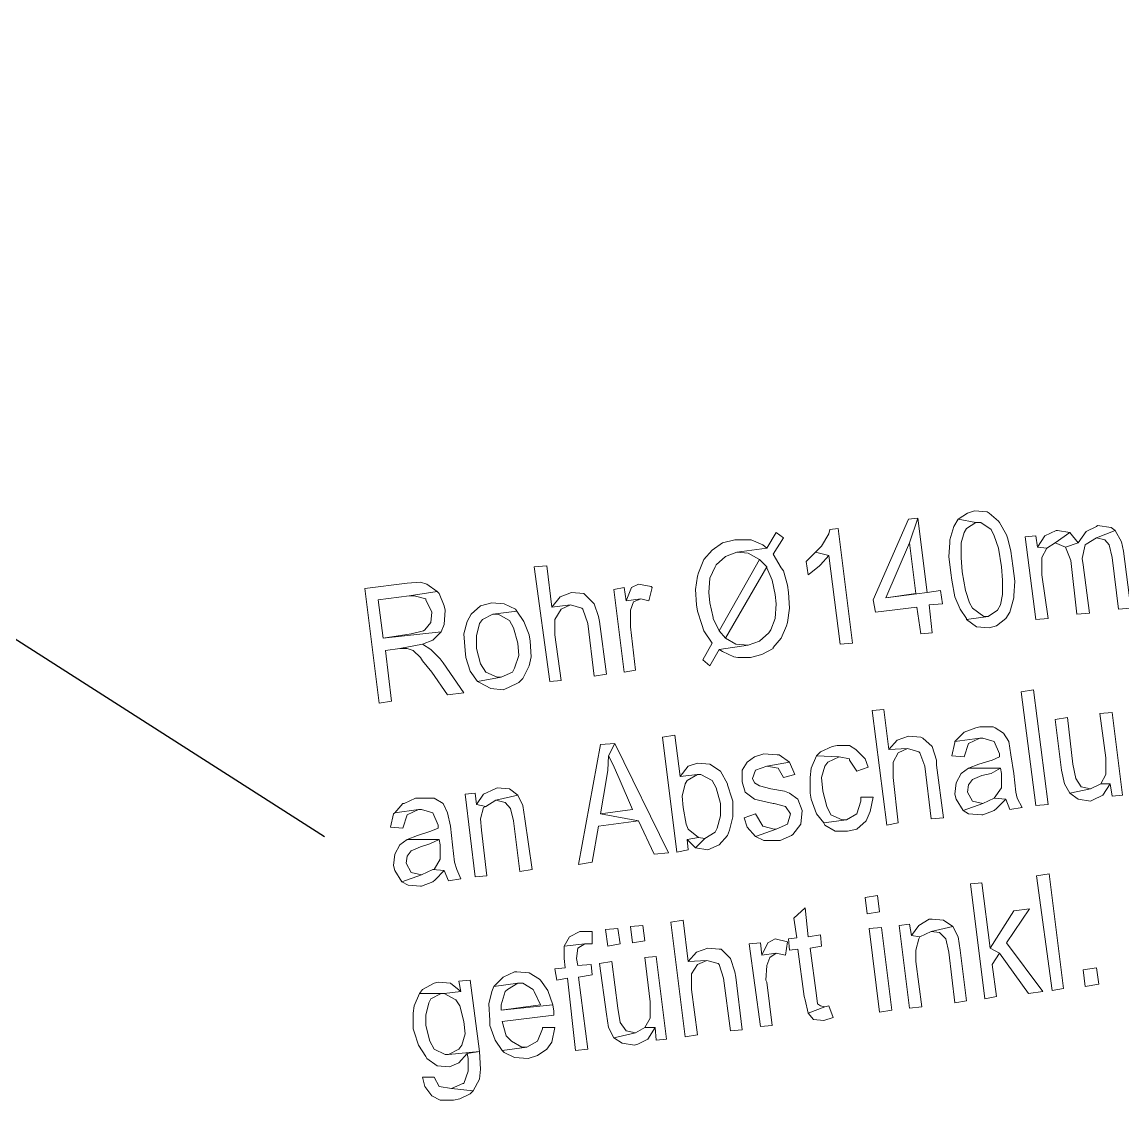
# Model space of a CAD drawing. Header units: metres. Extents: x 2713732.4 to 2713757.2, y 1226081.6 to 1226111.3.
# Drawn here: x 2713752.007 to 2713753.164, y 1226104.958 to 1226106.091 of the extents above; entities that cross this region are included whole.
import ezdxf

# ---------------------------------------------------------------- set-up
doc = ezdxf.new("R2010")
doc.units = ezdxf.units.M
doc.layers.add('einlagen_boden_erstes_og', color=7, linetype='Continuous', true_color=0x000000)

msp = doc.modelspace()

# ---------------------------------------------------------------- linework, layer by layer
at = {"layer": 'einlagen_boden_erstes_og', "color": 7, "linetype": 'Continuous', "lineweight": 25, "extrusion": (0.000477202, 0.001815, 0.999998)}
msp.add_line((2713750.9857, 1226106.091, -0.1907), (2713752.325, 1226105.2349, -0.1898), dxfattribs=at)
at = {"layer": 'einlagen_boden_erstes_og', "color": 7, "lineweight": 0}
for points in [[(2713753.0082, 1226105.5771), (2713753.0006, 1226105.5749), (2713752.9908, 1226105.5684), (2713753.0093, 1226105.5651), (2713753.0147, 1226105.5651), (2713753.0256, 1226105.5575), (2713753.0288, 1226105.551), (2713753.0332, 1226105.538), (2713753.0364, 1226105.5184), (2713753.0375, 1226105.5043), (2713753.0375, 1226105.4891), (2713753.0353, 1226105.4783), (2713753.0321, 1226105.4728), (2713753.0223, 1226105.4663), (2713752.9995, 1226105.463), (2713753.0103, 1226105.4554), (2713753.0234, 1226105.4544), (2713753.031, 1226105.4565), (2713753.0408, 1226105.4641), (2713753.0451, 1226105.4706), (2713753.0494, 1226105.4859), (2713753.0494, 1226105.488), (2713753.0505, 1226105.5032), (2713753.0484, 1226105.5195), (2713753.0462, 1226105.5347), (2713753.0429, 1226105.5478), (2713753.0418, 1226105.5521), (2713753.0342, 1226105.5651), (2713753.0332, 1226105.5662), (2713753.0234, 1226105.5749), (2713753.0212, 1226105.576)], [(2713752.9484, 1226105.5695), (2713752.9387, 1226105.5684), (2713752.9017, 1226105.4837), (2713752.9039, 1226105.4706), (2713752.9473, 1226105.4761), (2713752.9517, 1226105.4478), (2713752.9636, 1226105.4489), (2713752.9604, 1226105.4783), (2713752.9745, 1226105.4793), (2713752.9723, 1226105.4935), (2713752.9582, 1226105.4913), (2713752.9148, 1226105.4859), (2713752.9397, 1226105.5434)], [(2713752.9484, 1226105.5695), (2713752.9397, 1226105.5434), (2713752.9463, 1226105.4902), (2713752.9148, 1226105.4859), (2713752.9582, 1226105.4913)], [(2713752.9908, 1226105.5684), (2713752.9864, 1226105.5608), (2713752.9821, 1226105.5467), (2713752.9821, 1226105.5434), (2713752.981, 1226105.5293), (2713752.9832, 1226105.5119), (2713752.9843, 1226105.5043), (2713752.9875, 1226105.4869), (2713752.993, 1226105.4739), (2713752.9995, 1226105.4641), (2713752.9995, 1226105.463), (2713753.0223, 1226105.4663), (2713753.0179, 1226105.4663), (2713753.006, 1226105.475), (2713753.0027, 1226105.4804), (2713752.9984, 1226105.4935), (2713752.9951, 1226105.513), (2713752.994, 1226105.5282), (2713752.994, 1226105.5434), (2713752.9973, 1226105.5543), (2713752.9995, 1226105.5586), (2713753.0093, 1226105.5651)], [(2713753.1374, 1226105.5619), (2713753.1363, 1226105.5608), (2713753.1255, 1226105.5554), (2713753.1168, 1226105.5434), (2713753.1038, 1226105.5391), (2713753.1038, 1226105.5391), (2713753.1092, 1226105.525), (2713753.1157, 1226105.4685), (2713753.1287, 1226105.4696), (2713753.1222, 1226105.5206), (2713753.1211, 1226105.5271), (2713753.1244, 1226105.5413), (2713753.1255, 1226105.5423), (2713753.1363, 1226105.5489), (2713753.1559, 1226105.5565), (2713753.1516, 1226105.5597)], [(2713752.7996, 1226105.5543), (2713752.7898, 1226105.538), (2713752.7583, 1226105.5336), (2713752.7703, 1226105.5326), (2713752.7703, 1226105.5326), (2713752.7822, 1226105.526), (2713752.7898, 1226105.5184), (2713752.7898, 1226105.5174), (2713752.7953, 1226105.5043), (2713752.7985, 1226105.4891), (2713752.7996, 1226105.4793), (2713752.7985, 1226105.4641), (2713752.7942, 1226105.4522), (2713752.792, 1226105.4489), (2713752.7822, 1226105.4402), (2713752.7703, 1226105.4359), (2713752.7399, 1226105.4315), (2713752.7431, 1226105.4294), (2713752.7551, 1226105.4239), (2713752.7594, 1226105.4229), (2713752.7725, 1226105.4229), (2713752.7844, 1226105.4261), (2713752.7964, 1226105.4326), (2713752.7964, 1226105.4337), (2713752.805, 1226105.4435), (2713752.8105, 1226105.4565), (2713752.8116, 1226105.4598), (2713752.8137, 1226105.475), (2713752.8126, 1226105.4913), (2713752.8116, 1226105.4989), (2713752.8072, 1226105.5141), (2713752.805, 1226105.5174), (2713752.7964, 1226105.5315), (2713752.8072, 1226105.5489)], [(2713752.8648, 1226105.5586), (2713752.8561, 1226105.5575), (2713752.855, 1226105.5532), (2713752.8474, 1226105.5402), (2713752.8409, 1226105.5336), (2713752.855, 1226105.5304), (2713752.867, 1226105.437), (2713752.88, 1226105.4381)], [(2713753.0723, 1226105.551), (2713753.0614, 1226105.5499), (2713753.0723, 1226105.463), (2713753.0853, 1226105.4641), (2713753.0788, 1226105.5098), (2713753.0788, 1226105.513), (2713753.0788, 1226105.5282), (2713753.0842, 1226105.538), (2713753.0744, 1226105.5391)], [(2713753.0951, 1226105.5565), (2713753.094, 1226105.5565), (2713753.082, 1226105.551), (2713753.0744, 1226105.5391), (2713753.0842, 1226105.538), (2713753.0929, 1226105.5434), (2713753.1081, 1226105.5543), (2713753.1081, 1226105.5543)], [(2713753.1081, 1226105.5543), (2713753.0929, 1226105.5434), (2713753.1038, 1226105.5391), (2713753.1168, 1226105.5434)], [(2713753.1559, 1226105.5565), (2713753.1363, 1226105.5489), (2713753.145, 1226105.5467), (2713753.1494, 1226105.5413), (2713753.1526, 1226105.5282), (2713753.1592, 1226105.4739), (2713753.1722, 1226105.475), (2713753.1646, 1226105.5347), (2713753.1624, 1226105.5445)], [(2713752.7562, 1226105.5467), (2713752.7562, 1226105.5467), (2713752.7431, 1226105.5434), (2713752.7323, 1226105.5358), (2713752.7323, 1226105.5358), (2713752.7236, 1226105.526), (2713752.7181, 1226105.5119), (2713752.7171, 1226105.5087), (2713752.7149, 1226105.4945), (2713752.716, 1226105.4783), (2713752.7171, 1226105.4717), (2713752.7214, 1226105.4576), (2713752.7236, 1226105.4511), (2713752.7323, 1226105.4381), (2713752.7225, 1226105.4207), (2713752.7301, 1226105.4142), (2713752.7399, 1226105.4315), (2713752.7703, 1226105.4359), (2713752.7703, 1226105.4359), (2713752.7573, 1226105.437), (2713752.7464, 1226105.4435), (2713752.7399, 1226105.4511), (2713752.7334, 1226105.4641), (2713752.7334, 1226105.4652), (2713752.7301, 1226105.4804), (2713752.729, 1226105.4913), (2713752.7301, 1226105.5065), (2713752.7355, 1226105.5184), (2713752.7366, 1226105.5206), (2713752.7464, 1226105.5293), (2713752.7583, 1226105.5336), (2713752.7898, 1226105.538), (2713752.7855, 1226105.5413), (2713752.7735, 1226105.5467), (2713752.7703, 1226105.5467)], [(2713752.8409, 1226105.5336), (2713752.8311, 1226105.5239), (2713752.8333, 1226105.5098), (2713752.8344, 1226105.5108), (2713752.8452, 1226105.5195), (2713752.8463, 1226105.5206), (2713752.855, 1226105.5304)], [(2713752.5585, 1226105.5195), (2713752.5454, 1226105.5184), (2713752.5617, 1226105.3979), (2713752.5737, 1226105.399), (2713752.5672, 1226105.4467), (2713752.5672, 1226105.4489), (2713752.5672, 1226105.463), (2713752.5737, 1226105.4739), (2713752.5835, 1226105.4783), (2713752.5639, 1226105.4761)], [(2713752.7822, 1226105.526), (2713752.7399, 1226105.4511), (2713752.7464, 1226105.4435), (2713752.7898, 1226105.5184)], [(2713752.4118, 1226105.5011), (2713752.3673, 1226105.4956), (2713752.3825, 1226105.3751), (2713752.3955, 1226105.3772), (2713752.389, 1226105.4305), (2713752.4042, 1226105.4326), (2713752.4281, 1226105.437), (2713752.439, 1226105.4413), (2713752.4477, 1226105.45), (2713752.3868, 1226105.4435), (2713752.3814, 1226105.4837), (2713752.414, 1226105.488), (2713752.4433, 1226105.4924), (2713752.4325, 1226105.5), (2713752.4259, 1226105.5021)], [(2713752.6399, 1226105.4967), (2713752.6291, 1226105.4945), (2713752.6399, 1226105.4076), (2713752.6519, 1226105.4098), (2713752.6465, 1226105.4554), (2713752.6465, 1226105.4576), (2713752.6465, 1226105.4728), (2713752.6497, 1226105.4815), (2713752.6573, 1226105.4848), (2713752.6421, 1226105.4826)], [(2713752.6551, 1226105.5), (2713752.6475, 1226105.4967), (2713752.6475, 1226105.4967), (2713752.6421, 1226105.4826), (2713752.6573, 1226105.4848), (2713752.666, 1226105.4826), (2713752.6693, 1226105.4967), (2713752.6682, 1226105.4978)], [(2713752.4433, 1226105.4924), (2713752.414, 1226105.488), (2713752.4194, 1226105.488), (2713752.4314, 1226105.4848), (2713752.4314, 1226105.4837), (2713752.4379, 1226105.4706), (2713752.4368, 1226105.4598), (2713752.4303, 1226105.4522), (2713752.4292, 1226105.4511), (2713752.4162, 1226105.4478), (2713752.3868, 1226105.4435), (2713752.4477, 1226105.45), (2713752.4509, 1226105.4576), (2713752.452, 1226105.4728), (2713752.4509, 1226105.4772), (2713752.4455, 1226105.4902)], [(2713752.5845, 1226105.4913), (2713752.5726, 1226105.4869), (2713752.5639, 1226105.4761), (2713752.5835, 1226105.4783), (2713752.5954, 1226105.475), (2713752.5965, 1226105.4739), (2713752.6019, 1226105.4587), (2713752.6084, 1226105.4033), (2713752.6215, 1226105.4055), (2713752.6139, 1226105.4609), (2713752.6128, 1226105.4663), (2713752.6084, 1226105.4793), (2713752.5987, 1226105.4891), (2713752.5976, 1226105.4902)], [(2713752.5009, 1226105.4804), (2713752.489, 1226105.4772), (2713752.4792, 1226105.4685), (2713752.4748, 1226105.4609), (2713752.4716, 1226105.4478), (2713752.4727, 1226105.4305), (2713752.4737, 1226105.4229), (2713752.4781, 1226105.4087), (2713752.4857, 1226105.3979), (2713752.5107, 1226105.4022), (2713752.5063, 1226105.4022), (2713752.4944, 1226105.4076), (2713752.489, 1226105.4163), (2713752.4846, 1226105.4326), (2713752.4846, 1226105.4457), (2713752.4879, 1226105.4587), (2713752.4911, 1226105.463), (2713752.502, 1226105.4685), (2713752.527, 1226105.4717), (2713752.5259, 1226105.4739), (2713752.5139, 1226105.4793)], [(2713752.527, 1226105.4717), (2713752.502, 1226105.4685), (2713752.5074, 1226105.4685), (2713752.5194, 1226105.462), (2713752.5237, 1226105.4544), (2713752.5281, 1226105.4381), (2713752.5291, 1226105.425), (2713752.5248, 1226105.412), (2713752.5226, 1226105.4076), (2713752.5107, 1226105.4022), (2713752.4857, 1226105.3979), (2713752.4879, 1226105.3968), (2713752.4998, 1226105.3903), (2713752.5128, 1226105.3892), (2713752.5183, 1226105.3914), (2713752.5291, 1226105.3968), (2713752.5335, 1226105.4011), (2713752.54, 1226105.4142), (2713752.5422, 1226105.4239), (2713752.5411, 1226105.4402), (2713752.54, 1226105.4467), (2713752.5346, 1226105.4609)], [(2713752.4281, 1226105.437), (2713752.4042, 1226105.4326), (2713752.4118, 1226105.4326), (2713752.4183, 1226105.4305), (2713752.4259, 1226105.4229), (2713752.4281, 1226105.4196), (2713752.4379, 1226105.4076), (2713752.4542, 1226105.3837), (2713752.4716, 1226105.3859), (2713752.4498, 1226105.4174), (2713752.4466, 1226105.4218), (2713752.4368, 1226105.4315)], [(2713753.0723, 1226105.2675), (2713753.0571, 1226105.387), (2713753.0701, 1226105.3892), (2713753.0853, 1226105.2686), (2713753.0723, 1226105.2675)], [(2713752.9126, 1226105.3685), (2713752.9006, 1226105.3675), (2713752.9158, 1226105.2469), (2713752.9278, 1226105.2491), (2713752.9224, 1226105.2968), (2713752.9224, 1226105.2979), (2713752.9224, 1226105.3131), (2713752.9278, 1226105.3229), (2713752.9376, 1226105.3273), (2713752.918, 1226105.3262)], [(2713753.1526, 1226105.3653), (2713753.1396, 1226105.3642), (2713753.1461, 1226105.3175), (2713753.1461, 1226105.3153), (2713753.1461, 1226105.3001), (2713753.1407, 1226105.2903), (2713753.1505, 1226105.2903), (2713753.1526, 1226105.2773), (2713753.1635, 1226105.2784)], [(2713753.1059, 1226105.3599), (2713753.0929, 1226105.3577), (2713753.0994, 1226105.3045), (2713753.1027, 1226105.2903), (2713753.1081, 1226105.2806), (2713753.1298, 1226105.2849), (2713753.1201, 1226105.2871), (2713753.1146, 1226105.2958), (2713753.1146, 1226105.2958), (2713753.1114, 1226105.311)], [(2713753.0136, 1226105.3501), (2713753.0093, 1226105.349), (2713752.9973, 1226105.3446), (2713752.9973, 1226105.3446), (2713752.9875, 1226105.3349), (2713753.0136, 1226105.3381), (2713753.0169, 1226105.3381), (2713753.0288, 1226105.3349), (2713753.0342, 1226105.3218), (2713753.0342, 1226105.3186), (2713753.0266, 1226105.3153), (2713753.0125, 1226105.311), (2713753.0017, 1226105.3066), (2713753.0353, 1226105.3066), (2713753.0364, 1226105.3012), (2713753.0364, 1226105.286), (2713753.0288, 1226105.2751), (2713753.0288, 1226105.2751), (2713753.0408, 1226105.274), (2713753.0451, 1226105.2632), (2713753.0581, 1226105.2653), (2713753.0527, 1226105.2751), (2713753.0516, 1226105.2816), (2713753.0494, 1226105.3012), (2713753.0462, 1226105.3207), (2713753.044, 1226105.3349), (2713753.0386, 1226105.3436), (2713753.0299, 1226105.349), (2713753.0277, 1226105.3501)], [(2713752.6302, 1226105.3327), (2713752.615, 1226105.3316), (2713752.5921, 1226105.2056), (2713752.6063, 1226105.2078), (2713752.6128, 1226105.2458), (2713752.6551, 1226105.2512), (2713752.615, 1226105.2588), (2713752.6215, 1226105.2958), (2713752.6226, 1226105.3045), (2713752.6236, 1226105.3197)], [(2713752.6302, 1226105.3327), (2713752.6236, 1226105.3197), (2713752.628, 1226105.311), (2713752.6345, 1226105.2958), (2713752.6486, 1226105.2632), (2713752.615, 1226105.2588), (2713752.6551, 1226105.2512), (2713752.6714, 1226105.2165), (2713752.6866, 1226105.2176)], [(2713752.6932, 1226105.3414), (2713752.6801, 1226105.3392), (2713752.6953, 1226105.2186), (2713752.7073, 1226105.2208), (2713752.7062, 1226105.2317), (2713752.7181, 1226105.2338), (2713752.7073, 1226105.2425), (2713752.7051, 1226105.248), (2713752.7019, 1226105.2653), (2713752.7008, 1226105.2773), (2713752.704, 1226105.2903), (2713752.7062, 1226105.2936), (2713752.7171, 1226105.3001), (2713752.6986, 1226105.2979)], [(2713752.8637, 1226105.3305), (2713752.8583, 1226105.3294), (2713752.8463, 1226105.324), (2713752.842, 1226105.3197), (2713752.8659, 1226105.3186), (2713752.8767, 1226105.3164), (2713752.8767, 1226105.3153), (2713752.8843, 1226105.3034), (2713752.8963, 1226105.3077), (2713752.893, 1226105.3164), (2713752.8833, 1226105.3262), (2713752.8767, 1226105.3305)], [(2713752.9387, 1226105.3403), (2713752.9267, 1226105.336), (2713752.918, 1226105.3262), (2713752.9376, 1226105.3273), (2713752.9495, 1226105.324), (2713752.9506, 1226105.3229), (2713752.956, 1226105.3088), (2713752.9625, 1226105.2534), (2713752.9756, 1226105.2545), (2713752.968, 1226105.3099), (2713752.968, 1226105.3153), (2713752.9636, 1226105.3294), (2713752.9539, 1226105.3381), (2713752.9517, 1226105.3392)], [(2713752.9875, 1226105.3349), (2713752.9875, 1226105.3338), (2713752.9843, 1226105.3197), (2713752.9973, 1226105.3186), (2713752.9973, 1226105.3186), (2713753.0017, 1226105.3327), (2713753.0017, 1226105.3327), (2713753.0136, 1226105.3381)], [(2713752.7866, 1226105.3218), (2713752.7768, 1226105.3186), (2713752.7692, 1226105.3131), (2713752.7638, 1226105.3045), (2713752.7638, 1226105.2925), (2713752.767, 1226105.2816), (2713752.7768, 1226105.274), (2713752.7811, 1226105.273), (2713752.7964, 1226105.2697), (2713752.7974, 1226105.2697), (2713752.8094, 1226105.2664), (2713752.8148, 1226105.2588), (2713752.8116, 1226105.248), (2713752.8116, 1226105.248), (2713752.7996, 1226105.2425), (2713752.7779, 1226105.2349), (2713752.7866, 1226105.2306), (2713752.8007, 1226105.2306), (2713752.804, 1226105.2306), (2713752.8159, 1226105.236), (2713752.817, 1226105.2371), (2713752.8257, 1226105.248), (2713752.8268, 1226105.2621), (2713752.8224, 1226105.274), (2713752.8137, 1226105.2806), (2713752.8083, 1226105.2827), (2713752.7942, 1226105.2849), (2713752.7822, 1226105.2882), (2713752.7768, 1226105.2914), (2713752.7746, 1226105.2958), (2713752.7779, 1226105.3045), (2713752.7779, 1226105.3045), (2713752.7898, 1226105.3088), (2713752.8137, 1226105.3131), (2713752.8029, 1226105.3207), (2713752.8007, 1226105.3207)], [(2713752.842, 1226105.3197), (2713752.8365, 1226105.3066), (2713752.8355, 1226105.2968), (2713752.8355, 1226105.2806), (2713752.8365, 1226105.274), (2713752.842, 1226105.2588), (2713752.8496, 1226105.2491), (2713752.8735, 1226105.2523), (2713752.8691, 1226105.2523), (2713752.8572, 1226105.2577), (2713752.8528, 1226105.2664), (2713752.8485, 1226105.2827), (2713752.8474, 1226105.2968), (2713752.8507, 1226105.3088), (2713752.8539, 1226105.3131), (2713752.8659, 1226105.3186)], [(2713752.7171, 1226105.3121), (2713752.7073, 1226105.3088), (2713752.6986, 1226105.2979), (2713752.7171, 1226105.3001), (2713752.7203, 1226105.3001), (2713752.7323, 1226105.2936), (2713752.7366, 1226105.286), (2713752.741, 1226105.2697), (2713752.741, 1226105.2567), (2713752.7377, 1226105.2436), (2713752.7355, 1226105.2393), (2713752.7247, 1226105.2328), (2713752.7149, 1226105.223), (2713752.7279, 1226105.2208), (2713752.7279, 1226105.2208), (2713752.7399, 1226105.2262), (2713752.7486, 1226105.236), (2713752.7507, 1226105.2415), (2713752.754, 1226105.2556), (2713752.754, 1226105.2719), (2713752.7529, 1226105.2751), (2713752.7486, 1226105.2892), (2713752.7486, 1226105.2903), (2713752.741, 1226105.3034), (2713752.7301, 1226105.311), (2713752.7301, 1226105.311)], [(2713752.8137, 1226105.3131), (2713752.7898, 1226105.3088), (2713752.8018, 1226105.3066), (2713752.8072, 1226105.2968), (2713752.8192, 1226105.3001)], [(2713753.0017, 1226105.3066), (2713752.994, 1226105.3012), (2713752.9886, 1226105.2914), (2713752.9875, 1226105.2795), (2713752.9886, 1226105.274), (2713752.9962, 1226105.2621), (2713753.0169, 1226105.2697), (2713753.006, 1226105.2719), (2713753.0006, 1226105.2816), (2713753.0017, 1226105.2892), (2713753.006, 1226105.2947), (2713753.0158, 1226105.299), (2713753.0256, 1226105.3012), (2713753.0353, 1226105.3066)], [(2713752.5063, 1226105.286), (2713752.5042, 1226105.2849), (2713752.4922, 1226105.2795), (2713752.4846, 1226105.2686), (2713752.4944, 1226105.2664), (2713752.5052, 1226105.273), (2713752.5281, 1226105.2784), (2713752.5194, 1226105.2849)], [(2713753.1407, 1226105.2903), (2713753.1298, 1226105.2849), (2713753.1081, 1226105.2806), (2713753.1168, 1226105.274), (2713753.1298, 1226105.2719), (2713753.132, 1226105.273), (2713753.1429, 1226105.2784), (2713753.1505, 1226105.2903)], [(2713752.4249, 1226105.2751), (2713752.4205, 1226105.2751), (2713752.4086, 1226105.2697), (2713752.4075, 1226105.2697), (2713752.3988, 1226105.2599), (2713752.4238, 1226105.2632), (2713752.427, 1226105.2632), (2713752.439, 1226105.2599), (2713752.4444, 1226105.2469), (2713752.4444, 1226105.2436), (2713752.4368, 1226105.2404), (2713752.4227, 1226105.236), (2713752.4118, 1226105.2317), (2713752.4455, 1226105.2317), (2713752.4466, 1226105.2262), (2713752.4466, 1226105.211), (2713752.4401, 1226105.2002), (2713752.439, 1226105.2002), (2713752.4509, 1226105.1991), (2713752.4553, 1226105.1882), (2713752.4683, 1226105.1904), (2713752.464, 1226105.2002), (2713752.4618, 1226105.2078), (2713752.4596, 1226105.2262), (2713752.4574, 1226105.2458), (2713752.4542, 1226105.2599), (2713752.4498, 1226105.2697), (2713752.4401, 1226105.2751), (2713752.4379, 1226105.2751)], [(2713752.4835, 1226105.2806), (2713752.4727, 1226105.2795), (2713752.4835, 1226105.1926), (2713752.4955, 1226105.1937), (2713752.49, 1226105.2415), (2713752.489, 1226105.2534), (2713752.4922, 1226105.2653), (2713752.4944, 1226105.2664), (2713752.4846, 1226105.2686)], [(2713752.5281, 1226105.2784), (2713752.5052, 1226105.273), (2713752.515, 1226105.2708), (2713752.5205, 1226105.2643), (2713752.5237, 1226105.2512), (2713752.5302, 1226105.198), (2713752.5433, 1226105.2002), (2713752.5357, 1226105.2534), (2713752.5335, 1226105.2675)], [(2713752.8887, 1226105.2762), (2713752.8887, 1226105.2719), (2713752.8843, 1226105.2588), (2713752.8843, 1226105.2588), (2713752.8735, 1226105.2523), (2713752.8496, 1226105.2491), (2713752.8507, 1226105.2469), (2713752.8615, 1226105.2404), (2713752.8746, 1226105.2404), (2713752.8843, 1226105.2425), (2713752.8941, 1226105.2512), (2713752.8985, 1226105.261), (2713752.9017, 1226105.2762)], [(2713753.0288, 1226105.2751), (2713753.0169, 1226105.2697), (2713752.9962, 1226105.2621), (2713753.0017, 1226105.2588), (2713753.0158, 1226105.2577), (2713753.0169, 1226105.2577), (2713753.0288, 1226105.2621), (2713753.031, 1226105.2643), (2713753.0408, 1226105.274)], [(2713752.3988, 1226105.2599), (2713752.3977, 1226105.2588), (2713752.3944, 1226105.2447), (2713752.4075, 1226105.2436), (2713752.4075, 1226105.2436), (2713752.4118, 1226105.2577), (2713752.4118, 1226105.2577), (2713752.4238, 1226105.2632)], [(2713752.7779, 1226105.2588), (2713752.7659, 1226105.2545), (2713752.7692, 1226105.2447), (2713752.7779, 1226105.2349), (2713752.7996, 1226105.2425), (2713752.7974, 1226105.2425), (2713752.7855, 1226105.2458), (2713752.7855, 1226105.2458)], [(2713752.4118, 1226105.2317), (2713752.4042, 1226105.2262), (2713752.3988, 1226105.2165), (2713752.3977, 1226105.2045), (2713752.3988, 1226105.1991), (2713752.4064, 1226105.1871), (2713752.427, 1226105.1947), (2713752.4162, 1226105.1969), (2713752.4107, 1226105.2067), (2713752.4118, 1226105.2143), (2713752.4162, 1226105.2197), (2713752.4259, 1226105.2241), (2713752.4357, 1226105.2273), (2713752.4455, 1226105.2317)], [(2713752.7181, 1226105.2338), (2713752.7062, 1226105.2317), (2713752.7149, 1226105.223), (2713752.7247, 1226105.2328)], [(2713752.439, 1226105.2002), (2713752.427, 1226105.1947), (2713752.4064, 1226105.1871), (2713752.4129, 1226105.1839), (2713752.4259, 1226105.1828), (2713752.427, 1226105.1828), (2713752.439, 1226105.1871), (2713752.4412, 1226105.1893), (2713752.4509, 1226105.1991)], [(2713753.0896, 1226105.0731), (2713753.0733, 1226105.1937), (2713753.0864, 1226105.1958), (2713753.1016, 1226105.0753), (2713753.0896, 1226105.0731)], [(2713753.0158, 1226105.1861), (2713753.0038, 1226105.185), (2713753.019, 1226105.0644), (2713753.031, 1226105.0666), (2713753.0266, 1226105.1002), (2713753.0342, 1226105.1122), (2713753.0245, 1226105.1176)], [(2713752.9061, 1226105.173), (2713752.893, 1226105.1708), (2713752.8952, 1226105.1535), (2713752.9082, 1226105.1556)], [(2713752.83, 1226105.16), (2713752.8181, 1226105.1491), (2713752.8213, 1226105.1285), (2713752.8126, 1226105.1274), (2713752.8137, 1226105.1154), (2713752.8224, 1226105.1165), (2713752.8289, 1226105.0666), (2713752.83, 1226105.0633), (2713752.8333, 1226105.0492), (2713752.8507, 1226105.0557), (2713752.8463, 1226105.0568), (2713752.8431, 1226105.059), (2713752.842, 1226105.0677), (2713752.8355, 1226105.1176), (2713752.8474, 1226105.1198), (2713752.8463, 1226105.1317), (2713752.8333, 1226105.1296)], [(2713753.0657, 1226105.1589), (2713753.0494, 1226105.1567), (2713753.0245, 1226105.1176), (2713753.0342, 1226105.1122), (2713753.0647, 1226105.0698), (2713753.0799, 1226105.072), (2713753.0418, 1226105.1231)], [(2713752.7019, 1226105.1469), (2713752.6888, 1226105.1448), (2713752.704, 1226105.0242), (2713752.7171, 1226105.0264), (2713752.7105, 1226105.0742), (2713752.7105, 1226105.0753), (2713752.7105, 1226105.0905), (2713752.7171, 1226105.1002), (2713752.7268, 1226105.1046), (2713752.7073, 1226105.1035)], [(2713752.9636, 1226105.148), (2713752.9604, 1226105.148), (2713752.9495, 1226105.1415), (2713752.9419, 1226105.1307), (2713752.9506, 1226105.1296), (2713752.9625, 1226105.135), (2713752.9854, 1226105.1404), (2713752.9756, 1226105.1469)], [(2713752.5943, 1226105.135), (2713752.5932, 1226105.135), (2713752.5824, 1226105.1296), (2713752.5769, 1226105.1198), (2713752.5987, 1226105.122), (2713752.6063, 1226105.122), (2713752.6063, 1226105.135)], [(2713752.6334, 1226105.1383), (2713752.6204, 1226105.1372), (2713752.6226, 1226105.1198), (2713752.6356, 1226105.122)], [(2713752.6595, 1226105.1415), (2713752.6465, 1226105.1404), (2713752.6486, 1226105.1231), (2713752.6617, 1226105.1252)], [(2713752.9104, 1226105.1393), (2713752.8974, 1226105.1383), (2713752.9082, 1226105.0503), (2713752.9213, 1226105.0524)], [(2713752.9397, 1226105.1426), (2713752.9289, 1226105.1415), (2713752.9397, 1226105.0546), (2713752.9528, 1226105.0557), (2713752.9463, 1226105.1035), (2713752.9463, 1226105.1154), (2713752.9495, 1226105.1274), (2713752.9506, 1226105.1296), (2713752.9419, 1226105.1307)], [(2713752.9854, 1226105.1404), (2713752.9625, 1226105.135), (2713752.9712, 1226105.1339), (2713752.9778, 1226105.1274), (2713752.981, 1226105.1133), (2713752.9875, 1226105.06), (2713752.9995, 1226105.0622), (2713752.993, 1226105.1154), (2713752.9908, 1226105.1296)], [(2713752.7833, 1226105.1231), (2713752.7714, 1226105.122), (2713752.7833, 1226105.0351), (2713752.7953, 1226105.0362), (2713752.7898, 1226105.0818), (2713752.7888, 1226105.0839), (2713752.7898, 1226105.0992), (2713752.7931, 1226105.1078), (2713752.7996, 1226105.1122), (2713752.7844, 1226105.11)], [(2713752.7985, 1226105.1274), (2713752.7909, 1226105.1231), (2713752.7909, 1226105.1231), (2713752.7844, 1226105.11), (2713752.7996, 1226105.1122), (2713752.8094, 1226105.11), (2713752.8116, 1226105.1241), (2713752.8116, 1226105.1241)], [(2713752.5769, 1226105.1198), (2713752.5769, 1226105.1068), (2713752.578, 1226105.097), (2713752.5672, 1226105.0959), (2713752.5693, 1226105.0839), (2713752.5802, 1226105.0861), (2713752.5889, 1226105.0101), (2713752.6019, 1226105.0112), (2713752.5921, 1226105.0872), (2713752.6063, 1226105.0894), (2713752.6052, 1226105.1002), (2713752.5911, 1226105.0992), (2713752.59, 1226105.1068), (2713752.5911, 1226105.1176), (2713752.5987, 1226105.122)], [(2713752.7279, 1226105.1176), (2713752.716, 1226105.1133), (2713752.7073, 1226105.1035), (2713752.7268, 1226105.1046), (2713752.7388, 1226105.1013), (2713752.7399, 1226105.1002), (2713752.7442, 1226105.0861), (2713752.7518, 1226105.0307), (2713752.7638, 1226105.0318), (2713752.7573, 1226105.0872), (2713752.7562, 1226105.0926), (2713752.7518, 1226105.1068), (2713752.742, 1226105.1165), (2713752.7399, 1226105.1165)], [(2713752.6269, 1226105.1035), (2713752.6139, 1226105.1013), (2713752.6215, 1226105.0481), (2713752.6236, 1226105.034), (2713752.6291, 1226105.0231), (2713752.6519, 1226105.0285), (2713752.6421, 1226105.0307), (2713752.6356, 1226105.0394), (2713752.6356, 1226105.0394), (2713752.6334, 1226105.0546)], [(2713752.6736, 1226105.1089), (2713752.6617, 1226105.1078), (2713752.6671, 1226105.0611), (2713752.6671, 1226105.059), (2713752.6671, 1226105.0438), (2713752.6617, 1226105.034), (2713752.6725, 1226105.034), (2713752.6736, 1226105.0209), (2713752.6845, 1226105.022)], [(2713752.527, 1226105.0926), (2713752.5248, 1226105.0926), (2713752.5128, 1226105.0872), (2713752.5031, 1226105.0774), (2713752.5281, 1226105.0807), (2713752.5335, 1226105.0807), (2713752.5443, 1226105.0742), (2713752.5454, 1226105.072), (2713752.552, 1226105.0579), (2713752.5107, 1226105.0524), (2713752.565, 1226105.0579), (2713752.5596, 1226105.0731), (2713752.552, 1226105.0839), (2713752.5509, 1226105.085), (2713752.54, 1226105.0916)], [(2713753.1244, 1226105.0774), (2713753.1222, 1226105.0948), (2713753.1363, 1226105.097), (2713753.1385, 1226105.0796), (2713753.1244, 1226105.0774)], [(2713752.4444, 1226105.0818), (2713752.4401, 1226105.0807), (2713752.4281, 1226105.0742), (2713752.4249, 1226105.0698), (2713752.4477, 1226105.0698), (2713752.4509, 1226105.0698), (2713752.4683, 1226105.072), (2713752.4574, 1226105.0807)], [(2713752.4781, 1226105.0839), (2713752.4661, 1226105.0829), (2713752.4683, 1226105.072), (2713752.4509, 1226105.0698), (2713752.4629, 1226105.0633), (2713752.4672, 1226105.0568), (2713752.4716, 1226105.0405), (2713752.4727, 1226105.0275), (2713752.4694, 1226105.0155), (2713752.4661, 1226105.0112), (2713752.4553, 1226105.0057), (2713752.4879, 1226105.009)], [(2713752.5031, 1226105.0774), (2713752.5009, 1226105.072), (2713752.4976, 1226105.059), (2713752.4987, 1226105.0416), (2713752.4987, 1226105.0362), (2713752.5042, 1226105.0209), (2713752.5118, 1226105.0101), (2713752.5378, 1226105.0133), (2713752.5324, 1226105.0133), (2713752.5215, 1226105.0199), (2713752.5161, 1226105.0253), (2713752.5118, 1226105.0405), (2713752.5661, 1226105.047), (2713752.5661, 1226105.0514), (2713752.565, 1226105.0579), (2713752.5107, 1226105.0524), (2713752.5107, 1226105.0579), (2713752.515, 1226105.072), (2713752.5172, 1226105.0742), (2713752.5281, 1226105.0807)], [(2713752.4249, 1226105.0698), (2713752.4194, 1226105.0568), (2713752.4183, 1226105.0492), (2713752.4183, 1226105.0329), (2713752.4194, 1226105.0296), (2713752.4238, 1226105.0155), (2713752.4314, 1226105.0036), (2713752.4325, 1226105.0014), (2713752.4433, 1226104.9938), (2713752.4564, 1226104.9927), (2713752.4661, 1226104.997), (2713752.4748, 1226105.0068), (2713752.4879, 1226105.009), (2713752.4553, 1226105.0057), (2713752.452, 1226105.0057), (2713752.4401, 1226105.0112), (2713752.4357, 1226105.0199), (2713752.4314, 1226105.0362), (2713752.4314, 1226105.047), (2713752.4346, 1226105.06), (2713752.4368, 1226105.0644), (2713752.4477, 1226105.0698)], [(2713752.855, 1226105.0568), (2713752.8507, 1226105.0557), (2713752.8333, 1226105.0492), (2713752.8387, 1226105.0427), (2713752.8496, 1226105.0416), (2713752.8594, 1226105.0448)], [(2713752.5541, 1226105.034), (2713752.5541, 1226105.0329), (2713752.5487, 1226105.0199), (2713752.5378, 1226105.0133), (2713752.5118, 1226105.0101), (2713752.5139, 1226105.0079), (2713752.5248, 1226105.0025), (2713752.5389, 1226105.0014), (2713752.5487, 1226105.0047), (2713752.5585, 1226105.0112), (2713752.5639, 1226105.0188), (2713752.5672, 1226105.034)], [(2713752.6617, 1226105.034), (2713752.6519, 1226105.0285), (2713752.6291, 1226105.0231), (2713752.6378, 1226105.0177), (2713752.6508, 1226105.0155), (2713752.6541, 1226105.0166), (2713752.6649, 1226105.022), (2713752.6725, 1226105.034)], [(2713752.4879, 1226105.009), (2713752.4748, 1226105.0068), (2713752.4759, 1226105.0014), (2713752.4759, 1226104.9884), (2713752.4716, 1226104.9753), (2713752.4705, 1226104.9753), (2713752.4585, 1226104.9699), (2713752.4813, 1226104.9677), (2713752.4879, 1226104.9797), (2713752.489, 1226104.9905)], [(2713752.4281, 1226104.9818), (2713752.4303, 1226104.9721), (2713752.4379, 1226104.9623), (2713752.4466, 1226104.9579), (2713752.4607, 1226104.9579), (2713752.4672, 1226104.959), (2713752.4781, 1226104.9645), (2713752.4813, 1226104.9677), (2713752.4585, 1226104.9699), (2713752.4585, 1226104.9699), (2713752.4455, 1226104.9721), (2713752.4401, 1226104.9818)]]:
    msp.add_lwpolyline(points, close=True, dxfattribs=at)

doc.saveas('drawing.dxf')
